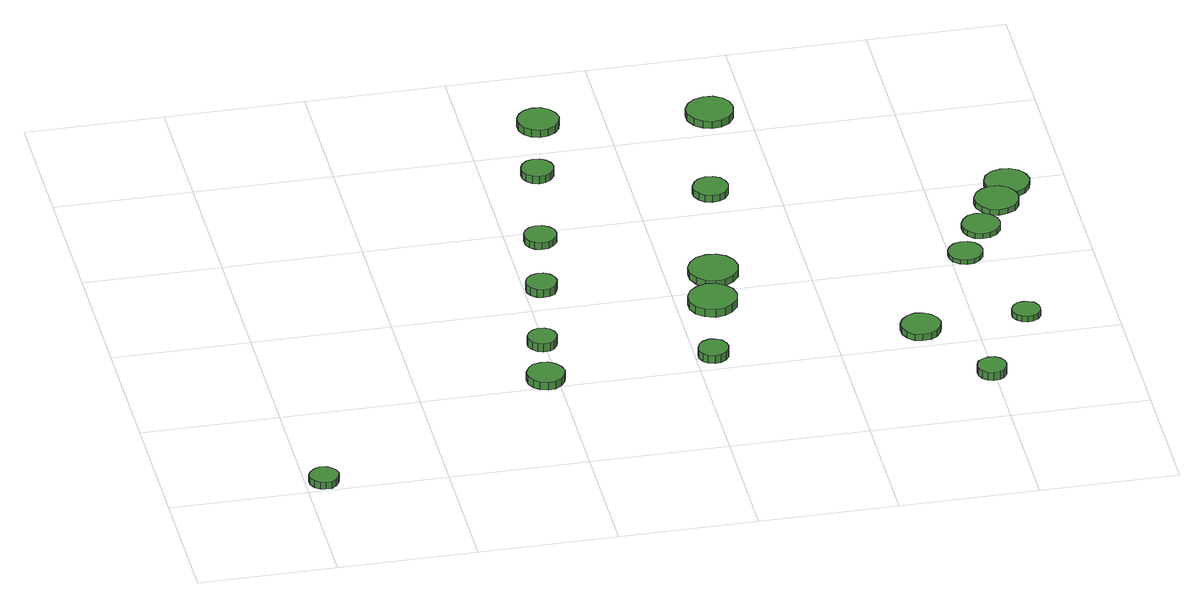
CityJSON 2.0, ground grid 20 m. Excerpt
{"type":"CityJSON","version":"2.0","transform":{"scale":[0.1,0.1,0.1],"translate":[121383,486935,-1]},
"CityObjects":{
"tree1":{"type":"SolitaryVegetationObject","attributes":{"function":"something"},"geometry":[{"type":"MultiSurface","lod":"1","boundaries":[[[0,1,2,3,4,5,6,7,8,9,10,11,12,13,14]],[[15,16,17,18,19,20,21,22,23,24,25,26,27,28,29]],[[0,29,28,1]],[[1,28,27,2]],[[2,27,26,3]],[[3,26,25,4]],[[4,25,24,5]],[[5,24,23,6]],[[6,23,22,7]],[[7,22,21,8]],[[8,21,20,9]],[[9,20,19,10]],[[10,19,18,11]],[[11,18,17,12]],[[12,17,16,13]],[[13,16,15,14]],[[14,15,29,0]]]}]},
"tree2":{"type":"SolitaryVegetationObject","attributes":{"function":"something"},"geometry":[{"type":"MultiSurface","lod":"1","boundaries":[[[30,31,32,33,34,35,36,37,38,39,40,41,42,43,44]],[[45,46,47,48,49,50,51,52,53,54,55,56,57,58,59]],[[30,59,58,31]],[[31,58,57,32]],[[32,57,56,33]],[[33,56,55,34]],[[34,55,54,35]],[[35,54,53,36]],[[36,53,52,37]],[[37,52,51,38]],[[38,51,50,39]],[[39,50,49,40]],[[40,49,48,41]],[[41,48,47,42]],[[42,47,46,43]],[[43,46,45,44]],[[44,45,59,30]]]}]},
"tree3":{"type":"SolitaryVegetationObject","attributes":{"function":"something"},"geometry":[{"type":"MultiSurface","lod":"1","boundaries":[[[60,61,62,63,64,65,66,67,68,69,70,71,72,73,74]],[[75,76,77,78,79,80,81,82,83,84,85,86,87,88,89]],[[60,89,88,61]],[[61,88,87,62]],[[62,87,86,63]],[[63,86,85,64]],[[64,85,84,65]],[[65,84,83,66]],[[66,83,82,67]],[[67,82,81,68]],[[68,81,80,69]],[[69,80,79,70]],[[70,79,78,71]],[[71,78,77,72]],[[72,77,76,73]],[[73,76,75,74]],[[74,75,89,60]]]}]},
"tree4":{"type":"SolitaryVegetationObject","attributes":{"function":"something"},"geometry":[{"type":"MultiSurface","lod":"1","boundaries":[[[90,91,92,93,94,95,96,97,98,99,100,101,102,103,104]],[[105,106,107,108,109,110,111,112,113,114,115,116,117,118,119]],[[90,119,118,91]],[[91,118,117,92]],[[92,117,116,93]],[[93,116,115,94]],[[94,115,114,95]],[[95,114,113,96]],[[96,113,112,97]],[[97,112,111,98]],[[98,111,110,99]],[[99,110,109,100]],[[100,109,108,101]],[[101,108,107,102]],[[102,107,106,103]],[[103,106,105,104]],[[104,105,119,90]]]}]},
"tree5":{"type":"SolitaryVegetationObject","attributes":{"function":"something"},"geometry":[{"type":"MultiSurface","lod":"1","boundaries":[[[120,121,122,123,124,125,126,127,128,129,130,131,132,133,134]],[[135,136,137,138,139,140,141,142,143,144,145,146,147,148,149]],[[120,149,148,121]],[[121,148,147,122]],[[122,147,146,123]],[[123,146,145,124]],[[124,145,144,125]],[[125,144,143,126]],[[126,143,142,127]],[[127,142,141,128]],[[128,141,140,129]],[[129,140,139,130]],[[130,139,138,131]],[[131,138,137,132]],[[132,137,136,133]],[[133,136,135,134]],[[134,135,149,120]]]}]},
"tree6":{"type":"SolitaryVegetationObject","attributes":{"function":"something"},"geometry":[{"type":"MultiSurface","lod":"1","boundaries":[[[150,151,152,153,154,155,156,157,158,159,160,161,162,163,164]],[[165,166,167,168,169,170,171,172,173,174,175,176,177,178,179]],[[150,179,178,151]],[[151,178,177,152]],[[152,177,176,153]],[[153,176,175,154]],[[154,175,174,155]],[[155,174,173,156]],[[156,173,172,157]],[[157,172,171,158]],[[158,171,170,159]],[[159,170,169,160]],[[160,169,168,161]],[[161,168,167,162]],[[162,167,166,163]],[[163,166,165,164]],[[164,165,179,150]]]}]},
"tree7":{"type":"SolitaryVegetationObject","attributes":{"function":"something"},"geometry":[{"type":"MultiSurface","lod":"1","boundaries":[[[180,181,182,183,184,185,186,187,188,189,190,191,192,193,194]],[[195,196,197,198,199,200,201,202,203,204,205,206,207,208,209]],[[180,209,208,181]],[[181,208,207,182]],[[182,207,206,183]],[[183,206,205,184]],[[184,205,204,185]],[[185,204,203,186]],[[186,203,202,187]],[[187,202,201,188]],[[188,201,200,189]],[[189,200,199,190]],[[190,199,198,191]],[[191,198,197,192]],[[192,197,196,193]],[[193,196,195,194]],[[194,195,209,180]]]}]},
"tree8":{"type":"SolitaryVegetationObject","attributes":{"function":"something"},"geometry":[{"type":"MultiSurface","lod":"1","boundaries":[[[210,211,212,213,214,215,216,217,218,219,220,221,222,223,224]],[[225,226,227,228,229,230,231,232,233,234,235,236,237,238,239]],[[210,239,238,211]],[[211,238,237,212]],[[212,237,236,213]],[[213,236,235,214]],[[214,235,234,215]],[[215,234,233,216]],[[216,233,232,217]],[[217,232,231,218]],[[218,231,230,219]],[[219,230,229,220]],[[220,229,228,221]],[[221,228,227,222]],[[222,227,226,223]],[[223,226,225,224]],[[224,225,239,210]]]}]},
"tree9":{"type":"SolitaryVegetationObject","attributes":{"function":"something"},"geometry":[{"type":"MultiSurface","lod":"1","boundaries":[[[240,241,242,243,244,245,246,247,248,249,250,251,252,253,254]],[[255,256,257,258,259,260,261,262,263,264,265,266,267,268,269]],[[240,269,268,241]],[[241,268,267,242]],[[242,267,266,243]],[[243,266,265,244]],[[244,265,264,245]],[[245,264,263,246]],[[246,263,262,247]],[[247,262,261,248]],[[248,261,260,249]],[[249,260,259,250]],[[250,259,258,251]],[[251,258,257,252]],[[252,257,256,253]],[[253,256,255,254]],[[254,255,269,240]]]}]},
"tree10":{"type":"SolitaryVegetationObject","attributes":{"function":"something"},"geometry":[{"type":"MultiSurface","lod":"1","boundaries":[[[270,271,272,273,274,275,276,277,278,279,280,281,282,283,284]],[[285,286,287,288,289,290,291,292,293,294,295,296,297,298,299]],[[270,299,298,271]],[[271,298,297,272]],[[272,297,296,273]],[[273,296,295,274]],[[274,295,294,275]],[[275,294,293,276]],[[276,293,292,277]],[[277,292,291,278]],[[278,291,290,279]],[[279,290,289,280]],[[280,289,288,281]],[[281,288,287,282]],[[282,287,286,283]],[[283,286,285,284]],[[284,285,299,270]]]}]},
"tree11":{"type":"SolitaryVegetationObject","attributes":{"function":"something"},"geometry":[{"type":"MultiSurface","lod":"1","boundaries":[[[300,301,302,303,304,305,306,307,308,309,310,311,312,313,314]],[[315,316,317,318,319,320,321,322,323,324,325,326,327,328,329]],[[300,329,328,301]],[[301,328,327,302]],[[302,327,326,303]],[[303,326,325,304]],[[304,325,324,305]],[[305,324,323,306]],[[306,323,322,307]],[[307,322,321,308]],[[308,321,320,309]],[[309,320,319,310]],[[310,319,318,311]],[[311,318,317,312]],[[312,317,316,313]],[[313,316,315,314]],[[314,315,329,300]]]}]},
"tree12":{"type":"SolitaryVegetationObject","attributes":{"function":"something"},"geometry":[{"type":"MultiSurface","lod":"1","boundaries":[[[330,331,332,333,334,335,336,337,338,339,340,341,342,343,344]],[[345,346,347,348,349,350,351,352,353,354,355,356,357,358,359]],[[330,359,358,331]],[[331,358,357,332]],[[332,357,356,333]],[[333,356,355,334]],[[334,355,354,335]],[[335,354,353,336]],[[336,353,352,337]],[[337,352,351,338]],[[338,351,350,339]],[[339,350,349,340]],[[340,349,348,341]],[[341,348,347,342]],[[342,347,346,343]],[[343,346,345,344]],[[344,345,359,330]]]}]},
"tree13":{"type":"SolitaryVegetationObject","attributes":{"function":"something"},"geometry":[{"type":"MultiSurface","lod":"1","boundaries":[[[360,361,362,363,364,365,366,367,368,369,370,371,372,373,374]],[[375,376,377,378,379,380,381,382,383,384,385,386,387,388,389]],[[360,389,388,361]],[[361,388,387,362]],[[362,387,386,363]],[[363,386,385,364]],[[364,385,384,365]],[[365,384,383,366]],[[366,383,382,367]],[[367,382,381,368]],[[368,381,380,369]],[[369,380,379,370]],[[370,379,378,371]],[[371,378,377,372]],[[372,377,376,373]],[[373,376,375,374]],[[374,375,389,360]]]}]},
"tree14":{"type":"SolitaryVegetationObject","attributes":{"function":"something"},"geometry":[{"type":"MultiSurface","lod":"1","boundaries":[[[390,391,392,393,394,395,396,397,398,399,400,401,402,403,404]],[[405,406,407,408,409,410,411,412,413,414,415,416,417,418,419]],[[390,419,418,391]],[[391,418,417,392]],[[392,417,416,393]],[[393,416,415,394]],[[394,415,414,395]],[[395,414,413,396]],[[396,413,412,397]],[[397,412,411,398]],[[398,411,410,399]],[[399,410,409,400]],[[400,409,408,401]],[[401,408,407,402]],[[402,407,406,403]],[[403,406,405,404]],[[404,405,419,390]]]}]},
"tree15":{"type":"SolitaryVegetationObject","attributes":{"function":"something"},"geometry":[{"type":"MultiSurface","lod":"1","boundaries":[[[420,421,422,423,424,425,426,427,428,429,430,431,432,433,434]],[[435,436,437,438,439,440,441,442,443,444,445,446,447,448,449]],[[420,449,448,421]],[[421,448,447,422]],[[422,447,446,423]],[[423,446,445,424]],[[424,445,444,425]],[[425,444,443,426]],[[426,443,442,427]],[[427,442,441,428]],[[428,441,440,429]],[[429,440,439,430]],[[430,439,438,431]],[[431,438,437,432]],[[432,437,436,433]],[[433,436,435,434]],[[434,435,449,420]]]}]},
"tree16":{"type":"SolitaryVegetationObject","attributes":{"function":"something"},"geometry":[{"type":"MultiSurface","lod":"1","boundaries":[[[450,451,452,453,454,455,456,457,458,459,460,461,462,463,464]],[[465,466,467,468,469,470,471,472,473,474,475,476,477,478,479]],[[450,479,478,451]],[[451,478,477,452]],[[452,477,476,453]],[[453,476,475,454]],[[454,475,474,455]],[[455,474,473,456]],[[456,473,472,457]],[[457,472,471,458]],[[458,471,470,459]],[[459,470,469,460]],[[460,469,468,461]],[[461,468,467,462]],[[462,467,466,463]],[[463,466,465,464]],[[464,465,479,450]]]}]},
"tree17":{"type":"SolitaryVegetationObject","attributes":{"function":"something"},"geometry":[{"type":"MultiSurface","lod":"1","boundaries":[[[480,481,482,483,484,485,486,487,488,489,490,491,492,493,494]],[[495,496,497,498,499,500,501,502,503,504,505,506,507,508,509]],[[480,509,508,481]],[[481,508,507,482]],[[482,507,506,483]],[[483,506,505,484]],[[484,505,504,485]],[[485,504,503,486]],[[486,503,502,487]],[[487,502,501,488]],[[488,501,500,489]],[[489,500,499,490]],[[490,499,498,491]],[[491,498,497,492]],[[492,497,496,493]],[[493,496,495,494]],[[494,495,509,480]]]}]},
"tree18":{"type":"SolitaryVegetationObject","attributes":{"function":"something"},"geometry":[{"type":"MultiSurface","lod":"1","boundaries":[[[510,511,512,513,514,515,516,517,518,519,520,521,522,523,524]],[[525,526,527,528,529,530,531,532,533,534,535,536,537,538,539]],[[510,539,538,511]],[[511,538,537,512]],[[512,537,536,513]],[[513,536,535,514]],[[514,535,534,515]],[[515,534,533,516]],[[516,533,532,517]],[[517,532,531,518]],[[518,531,530,519]],[[519,530,529,520]],[[520,529,528,521]],[[521,528,527,522]],[[522,527,526,523]],[[523,526,525,524]],[[524,525,539,510]]]}]},
"tree19":{"type":"SolitaryVegetationObject","attributes":{"function":"something"},"geometry":[{"type":"MultiSurface","lod":"1","boundaries":[[[540,541,542,543,544,545,546,547,548,549,550,551,552,553,554]],[[555,556,557,558,559,560,561,562,563,564,565,566,567,568,569]],[[540,569,568,541]],[[541,568,567,542]],[[542,567,566,543]],[[543,566,565,544]],[[544,565,564,545]],[[545,564,563,546]],[[546,563,562,547]],[[547,562,561,548]],[[548,561,560,549]],[[549,560,559,550]],[[550,559,558,551]],[[551,558,557,552]],[[552,557,556,553]],[[553,556,555,554]],[[554,555,569,540]]]}]}
},
"vertices":[
[48,25,17],[46,33,17],[41,40,17],[34,45,17],[25,46,17],[17,43,17],[10,37,17],[6,29,17],[6,20,17],[10,12,17],[17,6,17],[25,4,17],[34,4,17],[41,9,17],[46,16,17],[46,16,6],[41,9,6],[34,4,6],[25,4,6],[17,6,6],[10,12,6],[6,20,6],[6,29,6],[10,37,6],[17,43,6],[25,46,6],[34,45,6],[41,40,6],[46,33,6],[48,25,6],
[408,208,27],[405,219,27],[399,228,27],[389,234,27],[378,235,27],[367,232,27],[359,224,27],[354,214,27],[354,202,27],[359,192,27],[367,185,27],[378,181,27],[389,182,27],[399,188,27],[405,197,27],[405,197,15],[399,188,15],[389,182,15],[378,181,15],[367,185,15],[359,192,15],[354,202,15],[354,214,15],[359,224,15],[367,232,15],[378,235,15],[389,234,15],[399,228,15],[405,219,15],[408,208,15],
[417,308,23],[415,317,23],[410,324,23],[403,328,23],[394,329,23],[386,326,23],[379,320,23],[375,312,23],[375,304,23],[379,296,23],[386,290,23],[394,287,23],[403,288,23],[410,292,23],[415,299,23],[415,299,10],[410,292,10],[403,288,10],[394,287,10],[386,290,10],[379,296,10],[375,304,10],[375,312,10],[379,320,10],[386,326,10],[394,329,10],[403,328,10],[410,324,10],[415,317,10],[417,308,10],
[447,454,19],[445,463,19],[440,470,19],[432,475,19],[423,476,19],[414,473,19],[407,467,19],[403,458,19],[403,449,19],[407,441,19],[414,435,19],[423,432,19],[432,433,19],[440,437,19],[445,445,19],[445,445,6],[440,437,6],[432,433,6],[423,432,6],[414,435,6],[407,441,6],[403,449,6],[403,458,6],[407,467,6],[414,473,6],[423,476,6],[432,475,6],[440,470,6],[445,463,6],[447,454,6],
[472,578,17],[470,588,17],[464,595,17],[456,600,17],[446,601,17],[437,598,17],[430,592,17],[426,583,17],[426,573,17],[430,564,17],[437,558,17],[446,555,17],[456,556,17],[464,561,17],[470,569,17],[470,569,6],[464,561,6],[456,556,6],[446,555,6],[437,558,6],[430,564,6],[426,573,6],[426,583,6],[430,592,6],[437,598,6],[446,601,6],[456,600,6],[464,595,6],[470,588,6],[472,578,6],
[646,231,23],[644,240,23],[639,247,23],[631,252,23],[622,253,23],[613,250,23],[607,244,23],[603,235,23],[603,226,23],[607,218,23],[613,212,23],[622,209,23],[631,210,23],[639,215,23],[644,222,23],[644,222,10],[639,215,10],[631,210,10],[622,209,10],[613,212,10],[607,218,10],[603,226,10],[603,235,10],[607,244,10],[613,250,10],[622,253,10],[631,252,10],[639,247,10],[644,240,10],[646,231,10],
[503,747,18],[501,756,18],[495,764,18],[487,769,18],[477,770,18],[468,767,18],[461,761,18],[457,752,18],[457,742,18],[461,733,18],[468,727,18],[477,724,18],[487,725,18],[495,730,18],[501,738,18],[501,738,6],[495,730,6],[487,725,6],[477,724,6],[468,727,6],[461,733,6],[457,742,6],[457,752,6],[461,761,6],[468,767,6],[477,770,6],[487,769,6],[495,764,6],[501,756,6],[503,747,6],
[686,368,19],[683,382,19],[674,393,19],[662,400,19],[648,402,19],[634,397,19],[623,388,19],[617,375,19],[617,360,19],[623,347,19],[634,338,19],[648,333,19],[662,335,19],[674,342,19],[683,353,19],[683,353,6],[674,342,6],[662,335,6],[648,333,6],[634,338,6],[623,347,6],[617,360,6],[617,375,6],[623,388,6],[634,397,6],[648,402,6],[662,400,6],[674,393,6],[683,382,6],[686,368,6],
[536,871,18],[533,883,18],[526,893,18],[515,900,18],[503,901,18],[491,897,18],[482,889,18],[477,878,18],[477,865,18],[482,854,18],[491,846,18],[503,842,18],[515,843,18],[526,849,18],[533,859,18],[533,859,6],[526,849,6],[515,843,6],[503,842,6],[491,846,6],[482,854,6],[477,865,6],[477,878,6],[482,889,6],[491,897,6],[503,901,6],[515,900,6],[526,893,6],[533,883,6],[536,871,6],
[703,444,17],[700,459,17],[691,471,17],[678,478,17],[664,479,17],[650,475,17],[639,465,17],[633,452,17],[633,437,17],[639,423,17],[650,413,17],[664,409,17],[678,410,17],[691,418,17],[700,430,17],[700,430,6],[691,418,6],[678,410,6],[664,409,6],[650,413,6],[639,423,6],[633,437,6],[633,452,6],[639,465,6],[650,475,6],[664,479,6],[678,478,6],[691,471,6],[700,459,6],[703,444,6],
[732,653,17],[730,663,17],[724,672,17],[715,677,17],[704,678,17],[694,675,17],[687,668,17],[682,658,17],[682,648,17],[687,638,17],[694,631,17],[704,628,17],[715,629,17],[724,634,17],[730,643,17],[730,643,6],[724,634,6],[715,629,6],[704,628,6],[694,631,6],[687,638,6],[682,648,6],[682,658,6],[687,668,6],[694,675,6],[704,678,6],[715,677,6],[724,672,6],[730,663,6],[732,653,6],
[951,242,17],[948,254,17],[941,263,17],[931,269,17],[919,271,17],[908,267,17],[899,259,17],[894,248,17],[894,236,17],[899,225,17],[908,217,17],[919,214,17],[931,215,17],[941,221,17],[948,231,17],[948,231,7],[941,221,7],[931,215,7],[919,214,7],[908,217,7],[899,225,7],[894,236,7],[894,248,7],[899,259,7],[908,267,7],[919,271,7],[931,269,7],[941,263,7],[948,254,7],[951,242,7],
[780,850,17],[777,864,17],[769,875,17],[757,882,17],[743,883,17],[730,879,17],[719,870,17],[713,857,17],[713,843,17],[719,830,17],[730,821,17],[743,816,17],[757,818,17],[769,825,17],[777,836,17],[777,836,6],[769,825,6],[757,818,6],[743,816,6],[730,821,6],[719,830,6],[713,843,6],[713,857,6],[719,870,6],[730,879,6],[743,883,6],[757,882,6],[769,875,6],[777,864,6],[780,850,6],
[1017,108,23],[1015,117,23],[1010,124,23],[1003,128,23],[994,129,23],[986,126,23],[979,121,23],[976,113,23],[976,104,23],[979,96,23],[986,90,23],[994,87,23],[1003,88,23],[1010,92,23],[1015,100,23],[1015,100,10],[1010,92,10],[1003,88,10],[994,87,10],[986,90,10],[979,96,10],[976,104,10],[976,113,10],[979,121,10],[986,126,10],[994,129,10],[1003,128,10],[1010,124,10],[1015,117,10],[1017,108,10],
[1047,421,14],[1045,431,14],[1039,439,14],[1030,444,14],[1020,445,14],[1010,442,14],[1002,435,14],[998,426,14],[998,416,14],[1002,406,14],[1010,399,14],[1020,396,14],[1030,397,14],[1039,402,14],[1045,411,14],[1045,411,7],[1039,402,7],[1030,397,7],[1020,396,7],[1010,399,7],[1002,406,7],[998,416,7],[998,426,7],[1002,435,7],[1010,442,7],[1020,445,7],[1030,444,7],[1039,439,7],[1045,431,7],[1047,421,7],
[1094,252,16],[1093,260,16],[1088,267,16],[1080,271,16],[1072,272,16],[1064,270,16],[1058,264,16],[1054,256,16],[1054,248,16],[1058,240,16],[1064,235,16],[1072,232,16],[1080,233,16],[1088,237,16],[1093,244,16],[1093,244,7],[1088,237,7],[1080,233,7],[1072,232,7],[1064,235,7],[1058,240,7],[1054,248,7],[1054,256,7],[1058,264,7],[1064,270,7],[1072,272,7],[1080,271,7],[1088,267,7],[1093,260,7],[1094,252,7],
[1085,486,14],[1083,497,14],[1076,506,14],[1066,512,14],[1055,513,14],[1044,510,14],[1036,502,14],[1031,492,14],[1031,480,14],[1036,470,14],[1044,462,14],[1055,459,14],[1066,460,14],[1076,466,14],[1083,475,14],[1083,475,6],[1076,466,6],[1066,460,6],[1055,459,6],[1044,462,6],[1036,470,6],[1031,480,6],[1031,492,6],[1036,502,6],[1044,510,6],[1055,513,6],[1066,512,6],[1076,506,6],[1083,497,6],[1085,486,6],
[1124,546,15],[1121,559,15],[1114,569,15],[1102,576,15],[1089,577,15],[1077,573,15],[1067,565,15],[1061,552,15],[1061,539,15],[1067,527,15],[1077,518,15],[1089,514,15],[1102,516,15],[1114,522,15],[1121,533,15],[1121,533,6],[1114,522,6],[1102,516,6],[1089,514,6],[1077,518,6],[1067,527,6],[1061,539,6],[1061,552,6],[1067,565,6],[1077,573,6],[1089,577,6],[1102,576,6],[1114,569,6],[1121,559,6],[1124,546,6],
[1148,588,14],[1145,601,14],[1137,612,14],[1125,619,14],[1112,620,14],[1099,616,14],[1089,607,14],[1084,595,14],[1084,581,14],[1089,569,14],[1099,560,14],[1112,556,14],[1125,557,14],[1137,564,14],[1145,575,14],[1145,575,6],[1137,564,6],[1125,557,6],[1112,556,6],[1099,560,6],[1089,569,6],[1084,581,6],[1084,595,6],[1089,607,6],[1099,616,6],[1112,620,6],[1125,619,6],[1137,612,6],[1145,601,6],[1148,588,6]
]}
